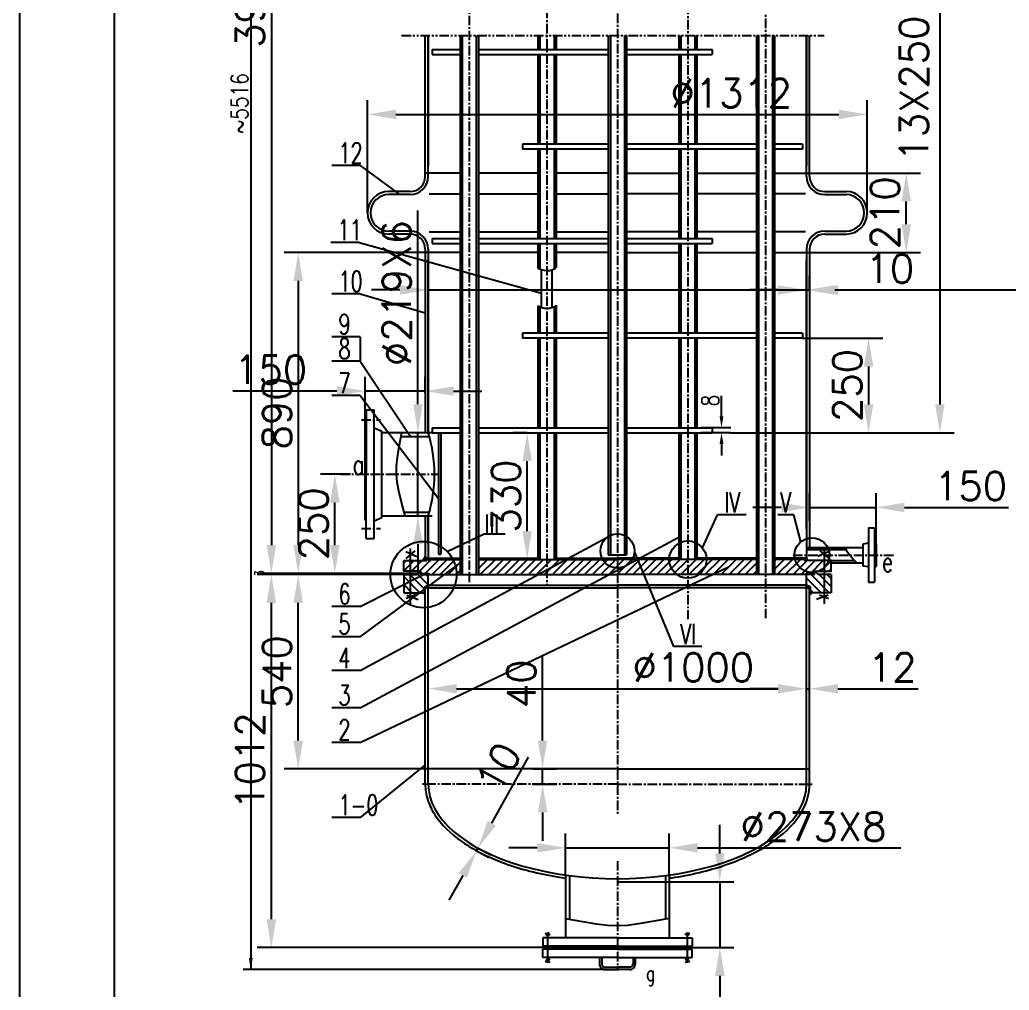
# Model space of a CAD drawing. Header units: millimetres. Extents: x 394735 to 397054, y -22030 to -21189.
# Drawn here: x 396460.1 to 396721.7, y -21730 to -21473.5 of the extents above; entities that cross this region are included whole.
import ezdxf

# ---------------------------------------------------------------- set-up
doc = ezdxf.new("R2010")
doc.units = ezdxf.units.MM
doc.linetypes.add('CENTERX2', pattern=[4, 2.5, -0.5, 0.5, -0.5])
doc.linetypes.add('PHANTOMX2', pattern=[5, 2.5, -0.5, 0.5, -0.5, 0.5, -0.5])
for name, color, linetype in [('16CEN', 6, 'CENTERX2'), ('16CON', 4, 'Continuous'), ('16CON2', 3, 'Continuous'), ('PHANTOMX2', 3, 'PHANTOMX2')]:
    doc.layers.add(name, color=color, linetype=linetype)
doc.styles.add('HZ', font='txt', dxfattribs={"width": 0.8, "bigfont": 'HZTXT.SHX'})
doc.styles.get("Standard").update_dxf_attribs({"font": 'txt', "bigfont": 'gbcbig.shx'})
doc.dimstyles.get("Standard").update_dxf_attribs({"dimscale": 1.5, "dimtxt": 5, "dimasz": 5, "dimexe": 2.5, "dimexo": 0, "dimgap": 1.25, "dimtad": 3, "dimdec": 0, "dimdsep": 46, "dimtxsty": 'Standard', "dimcen": 0, "dimaunit": 1, "dimadec": 0, "dimazin": 0, "dimtfac": 1, "dimtdec": 4, "dimtmove": 0, "dimatfit": 1, "dimfxl": 1, "dimtolj": 1, "dimtzin": 0, "dimarcsym": 0})
pattern_1 = [(45, (396460.11174, -22030.40785), (-0.088388348, 0.088388348), []), (135, (396460.11174, -22030.40785), (-0.088388348, -0.088388348), [])]

# ---------------------------------------------------------------- blocks, each defined once
blk = doc.blocks.new('*D584')
at = {"layer": '16CON2', "color": 0, "lineweight": -2}
for p, q in [((396645.17, -21693.86), (396645.17, -21686.36)), ((396618.1, -21701.36), (396648.92, -21701.36)), ((396645.17, -21701.36), (396645.17, -21718.76)), ((396634.16, -21718.76), (396648.92, -21718.76)), ((396645.17, -21726.26), (396645.17, -21755.01))]:
    blk.add_line(p, q, dxfattribs=at)
at = {"layer": '16CON2', "color": 0}
for points in [[(396643.92, -21693.86), (396646.42, -21693.86), (396645.17, -21701.36)], [(396643.92, -21726.26), (396646.42, -21726.26), (396645.17, -21718.76)]]:
    blk.add_solid(points, dxfattribs=at)
at = {"layer": 'Defpoints', "color": 0}
for p in [(396618.1, -21701.36), (396634.16, -21718.76), (396645.17, -21718.76)]:
    blk.add_point(p, dxfattribs=at)
at = {"layer": '16CON2', "color": 0, "insert": (396639.54, -21744.39), "char_height": 7.5, "attachment_point": 5, "rotation": 90}
blk.add_mtext('\\A1;172', dxfattribs=at)
blk = doc.blocks.new('*D585')
at = {"layer": '16CON2', "color": 0, "lineweight": -2}
for p, q in [((396561.6, -21620.16), (396522.87, -21620.16)), ((396526.62, -21711.26), (396526.62, -21627.66)), ((396602.05, -21718.76), (396522.87, -21718.76))]:
    blk.add_line(p, q, dxfattribs=at)
at = {"layer": '16CON2', "color": 0}
for points in [[(396525.37, -21627.66), (396527.87, -21627.66), (396526.62, -21620.16)], [(396525.37, -21711.26), (396527.87, -21711.26), (396526.62, -21718.76)]]:
    blk.add_solid(points, dxfattribs=at)
at = {"layer": 'Defpoints', "color": 0}
for p in [(396526.62, -21620.16), (396561.6, -21620.16), (396602.05, -21718.76)]:
    blk.add_point(p, dxfattribs=at)
at = {"layer": '16CON2', "color": 0, "insert": (396521, -21669.46), "char_height": 7.5, "attachment_point": 5, "rotation": 90}
blk.add_mtext('\\A1;1012', dxfattribs=at)
blk = doc.blocks.new('*D586')
at = {"layer": '16CON2', "color": 0, "lineweight": -2}
for p, q in [((396547.52, -21593.66), (396539.65, -21593.66)), ((396543.4, -21612.36), (396543.4, -21601.16)), ((396566.11, -21619.86), (396539.65, -21619.86))]:
    blk.add_line(p, q, dxfattribs=at)
at = {"layer": '16CON2', "color": 0}
for points in [[(396542.15, -21601.16), (396544.65, -21601.16), (396543.4, -21593.66)], [(396542.15, -21612.36), (396544.65, -21612.36), (396543.4, -21619.86)]]:
    blk.add_solid(points, dxfattribs=at)
at = {"layer": 'Defpoints', "color": 0}
for p in [(396543.4, -21593.66), (396547.52, -21593.66), (396566.11, -21619.86)]:
    blk.add_point(p, dxfattribs=at)
at = {"layer": '16CON2', "color": 0, "insert": (396537.77, -21606.76), "char_height": 7.5, "attachment_point": 5, "rotation": 90}
blk.add_mtext('\\A1;250', dxfattribs=at)
blk = doc.blocks.new('*D587')
at = {"layer": '16CON2', "color": 0, "lineweight": -2}
for p, q in [((396594.25, -21582.7), (396590.5, -21582.7)), ((396594.25, -21608.66), (396594.25, -21590.2)), ((396594.33, -21616.16), (396590.5, -21616.16))]:
    blk.add_line(p, q, dxfattribs=at)
at = {"layer": '16CON2', "color": 0}
for points in [[(396593, -21590.2), (396595.5, -21590.2), (396594.25, -21582.7)], [(396593, -21608.66), (396595.5, -21608.66), (396594.25, -21616.16)]]:
    blk.add_solid(points, dxfattribs=at)
at = {"layer": 'Defpoints', "color": 0}
for p in [(396594.25, -21582.7), (396594.25, -21582.7), (396594.33, -21616.16)]:
    blk.add_point(p, dxfattribs=at)
at = {"layer": '16CON2', "color": 0, "insert": (396588.63, -21599.43), "char_height": 7.5, "attachment_point": 5, "rotation": 90}
blk.add_mtext('\\A1;330', dxfattribs=at)
blk = doc.blocks.new('*D588')
at = {"layer": '16CON2', "color": 0, "lineweight": -2}
for p, q in [((396551.44, -21581.76), (396551.44, -21567.92)), ((396567.3, -21572.14), (396567.3, -21567.92)), ((396543.94, -21571.67), (396516.44, -21571.67)), ((396567.3, -21571.67), (396551.44, -21571.67)), ((396574.8, -21571.67), (396582.3, -21571.67))]:
    blk.add_line(p, q, dxfattribs=at)
at = {"layer": '16CON2', "color": 0}
for points in [[(396543.94, -21570.42), (396543.94, -21572.92), (396551.44, -21571.67)], [(396574.8, -21570.42), (396574.8, -21572.92), (396567.3, -21571.67)]]:
    blk.add_solid(points, dxfattribs=at)
at = {"layer": 'Defpoints', "color": 0}
for p in [(396551.44, -21571.67), (396567.3, -21572.14), (396551.44, -21581.76)]:
    blk.add_point(p, dxfattribs=at)
at = {"layer": '16CON2', "color": 0, "insert": (396526.44, -21566.05), "char_height": 7.5, "attachment_point": 5}
blk.add_mtext('\\A1;150', dxfattribs=at)
blk = doc.blocks.new('*D589')
at = {"layer": '16CON2', "color": 0, "lineweight": -2}
for p, q in [((396668.9, -21606), (396668.9, -21598.68)), ((396686.48, -21612.45), (396686.48, -21598.68)), ((396661.4, -21602.43), (396653.9, -21602.43)), ((396668.9, -21602.43), (396686.48, -21602.43)), ((396693.98, -21602.43), (396721.48, -21602.43))]:
    blk.add_line(p, q, dxfattribs=at)
at = {"layer": '16CON2', "color": 0}
for points in [[(396661.4, -21601.18), (396661.4, -21603.68), (396668.9, -21602.43)], [(396693.98, -21601.18), (396693.98, -21603.68), (396686.48, -21602.43)]]:
    blk.add_solid(points, dxfattribs=at)
at = {"layer": 'Defpoints', "color": 0}
for p in [(396686.48, -21602.43), (396668.9, -21606), (396686.48, -21612.45)]:
    blk.add_point(p, dxfattribs=at)
at = {"layer": '16CON2', "color": 0, "insert": (396711.48, -21596.8), "char_height": 7.5, "attachment_point": 5}
blk.add_mtext('\\A1;150', dxfattribs=at)
blk = doc.blocks.new('*D590')
at = {"layer": '16CON2', "color": 0, "lineweight": -2}
for p, q in [((396584.89, -21685.9), (396594.6, -21668.42)), ((396580.55, -21692.98), (396584.14, -21694.98)), ((396580.86, -21693.16), (396581.25, -21692.46)), ((396580.94, -21692.28), (396584.52, -21694.28)), ((396577.21, -21699.71), (396573.57, -21706.27))]:
    blk.add_line(p, q, dxfattribs=at)
at = {"layer": '16CON2', "color": 0}
for points in [[(396583.8, -21685.29), (396585.98, -21686.51), (396581.25, -21692.46)], [(396576.12, -21699.1), (396578.31, -21700.32), (396580.86, -21693.16)]]:
    blk.add_solid(points, dxfattribs=at)
at = {"layer": 'Defpoints', "color": 0}
for p in [(396580.55, -21692.98), (396580.94, -21692.28), (396581.25, -21692.46)]:
    blk.add_point(p, dxfattribs=at)
at = {"layer": '16CON2', "color": 0, "insert": (396586.65, -21671.15), "char_height": 7.5, "attachment_point": 5, "rotation": 60.9397}
blk.add_mtext('\\A1;10', dxfattribs=at)
blk = doc.blocks.new('*D591')
at = {"layer": '16CON2', "color": 0, "lineweight": -2}
for p, q in [((396598.32, -21664.06), (396598.32, -21641.56)), ((396595.8, -21671.56), (396602.07, -21671.56)), ((396598.32, -21675.56), (396598.32, -21671.56)), ((396595.8, -21675.56), (396602.07, -21675.56)), ((396598.32, -21683.06), (396598.32, -21690.56))]:
    blk.add_line(p, q, dxfattribs=at)
at = {"layer": '16CON2', "color": 0}
for points in [[(396597.07, -21664.06), (396599.57, -21664.06), (396598.32, -21671.56)], [(396597.07, -21683.06), (396599.57, -21683.06), (396598.32, -21675.56)]]:
    blk.add_solid(points, dxfattribs=at)
at = {"layer": 'Defpoints', "color": 0}
for p in [(396595.8, -21671.56), (396598.32, -21671.56), (396595.8, -21675.56)]:
    blk.add_point(p, dxfattribs=at)
at = {"layer": '16CON2', "color": 0, "insert": (396592.69, -21649.06), "char_height": 7.5, "attachment_point": 5, "rotation": 90}
blk.add_mtext('\\A1;40', dxfattribs=at)
blk = doc.blocks.new('*D592')
at = {"layer": '16CON2', "color": 0, "lineweight": -2}
for p, q in [((396568.1, -21650.73), (396568.1, -21646.6)), ((396668.1, -21650.73), (396668.1, -21646.6)), ((396575.6, -21650.35), (396660.6, -21650.35))]:
    blk.add_line(p, q, dxfattribs=at)
at = {"layer": '16CON2', "color": 0}
for points in [[(396575.6, -21649.1), (396575.6, -21651.6), (396568.1, -21650.35)], [(396660.6, -21649.1), (396660.6, -21651.6), (396668.1, -21650.35)]]:
    blk.add_solid(points, dxfattribs=at)
at = {"layer": 'Defpoints', "color": 0}
for p in [(396568.1, -21650.73), (396668.1, -21650.35), (396668.1, -21650.73)]:
    blk.add_point(p, dxfattribs=at)
at = {"layer": '16CON2', "color": 0, "insert": (396618.1, -21644.73), "char_height": 7.5, "attachment_point": 5}
blk.add_mtext('\\A1;      %%C1000', dxfattribs=at)
blk = doc.blocks.new('*D593')
at = {"layer": '16CON2', "color": 0, "lineweight": -2}
for p, q in [((396668.1, -21650.35), (396668.1, -21646.6)), ((396668.9, -21650.35), (396668.9, -21646.6)), ((396660.6, -21650.35), (396653.1, -21650.35)), ((396668.1, -21650.35), (396668.9, -21650.35)), ((396676.4, -21650.35), (396697.65, -21650.35))]:
    blk.add_line(p, q, dxfattribs=at)
at = {"layer": '16CON2', "color": 0}
for points in [[(396660.6, -21649.1), (396660.6, -21651.6), (396668.1, -21650.35)], [(396676.4, -21649.1), (396676.4, -21651.6), (396668.9, -21650.35)]]:
    blk.add_solid(points, dxfattribs=at)
at = {"layer": 'Defpoints', "color": 0}
for p in [(396668.1, -21650.35), (396668.9, -21650.35), (396668.9, -21650.35)]:
    blk.add_point(p, dxfattribs=at)
at = {"layer": '16CON2', "color": 0, "insert": (396690.78, -21644.73), "char_height": 7.5, "attachment_point": 5}
blk.add_mtext('\\A1;12', dxfattribs=at)
blk = doc.blocks.new('*D594')
at = {"layer": '16CON2', "color": 0, "lineweight": -2}
for p, q in [((396604.4, -21699.61), (396604.4, -21688.65)), ((396631.8, -21699.61), (396631.8, -21688.65)), ((396596.9, -21692.4), (396589.4, -21692.4)), ((396604.4, -21692.4), (396631.8, -21692.4)), ((396639.3, -21692.4), (396693.05, -21692.4))]:
    blk.add_line(p, q, dxfattribs=at)
at = {"layer": '16CON2', "color": 0}
for points in [[(396596.9, -21691.15), (396596.9, -21693.65), (396604.4, -21692.4)], [(396639.3, -21691.15), (396639.3, -21693.65), (396631.8, -21692.4)]]:
    blk.add_solid(points, dxfattribs=at)
at = {"layer": 'Defpoints', "color": 0}
for p in [(396631.8, -21692.4), (396604.4, -21699.61), (396631.8, -21699.61)]:
    blk.add_point(p, dxfattribs=at)
at = {"layer": '16CON2', "color": 0, "insert": (396669.93, -21686.78), "char_height": 7.5, "attachment_point": 5}
blk.add_mtext('\\A1;%%C273X8', dxfattribs=at)
blk = doc.blocks.new('*D595')
at = {"layer": '16CON2', "color": 0, "lineweight": -2}
for p, q in [((396536.63, -21620.16), (396529.97, -21620.16)), ((396533.72, -21664.06), (396533.72, -21627.66)), ((396572.81, -21671.56), (396529.97, -21671.56))]:
    blk.add_line(p, q, dxfattribs=at)
at = {"layer": '16CON2', "color": 0}
for points in [[(396532.47, -21627.66), (396534.97, -21627.66), (396533.72, -21620.16)], [(396532.47, -21664.06), (396534.97, -21664.06), (396533.72, -21671.56)]]:
    blk.add_solid(points, dxfattribs=at)
at = {"layer": 'Defpoints', "color": 0}
for p in [(396533.72, -21620.16), (396536.63, -21620.16), (396572.81, -21671.56)]:
    blk.add_point(p, dxfattribs=at)
at = {"layer": '16CON2', "color": 0, "insert": (396528.1, -21645.86), "char_height": 7.5, "attachment_point": 5, "rotation": 90}
blk.add_mtext('\\A1;540', dxfattribs=at)
blk = doc.blocks.new('*D596')
at = {"layer": '16CON2', "color": 0, "lineweight": -2}
for p, q in [((396566.1, -21316.33), (396522.87, -21316.33)), ((396526.62, -21323.83), (396526.62, -21612.36)), ((396542.91, -21619.86), (396522.87, -21619.86))]:
    blk.add_line(p, q, dxfattribs=at)
at = {"layer": '16CON2', "color": 0}
for points in [[(396525.37, -21323.83), (396527.87, -21323.83), (396526.62, -21316.33)], [(396525.37, -21612.36), (396527.87, -21612.36), (396526.62, -21619.86)]]:
    blk.add_solid(points, dxfattribs=at)
at = {"layer": 'Defpoints', "color": 0}
for p in [(396566.1, -21316.33), (396526.62, -21619.86), (396542.91, -21619.86)]:
    blk.add_point(p, dxfattribs=at)
at = {"layer": '16CON2', "color": 0, "insert": (396521, -21468.1), "char_height": 7.5, "attachment_point": 5, "rotation": 90}
blk.add_mtext('\\A1;3986', dxfattribs=at)
blk = doc.blocks.new('*D608')
at = {"layer": '16CON2', "color": 0, "lineweight": -2}
for p, q in [((396667.04, -21357.7), (396707.1, -21357.7)), ((396703.35, -21365.2), (396703.35, -21575.2)), ((396647.97, -21582.7), (396707.1, -21582.7))]:
    blk.add_line(p, q, dxfattribs=at)
at = {"layer": '16CON2', "color": 0}
for points in [[(396702.1, -21365.2), (396704.6, -21365.2), (396703.35, -21357.7)], [(396702.1, -21575.2), (396704.6, -21575.2), (396703.35, -21582.7)]]:
    blk.add_solid(points, dxfattribs=at)
at = {"layer": 'Defpoints', "color": 0}
for p in [(396667.04, -21357.7), (396647.97, -21582.7), (396703.35, -21582.7)]:
    blk.add_point(p, dxfattribs=at)
at = {"layer": '16CON2', "color": 0, "insert": (396697.73, -21470.2), "char_height": 7.5, "attachment_point": 5, "rotation": 90}
blk.add_mtext('\\A1;13X250(=2350)', dxfattribs=at)
blk = doc.blocks.new('*D609')
at = {"layer": '16CON2', "color": 0, "lineweight": -2}
for p, q in [((396667.04, -21557.7), (396688.25, -21557.7)), ((396684.5, -21565.2), (396684.5, -21575.2)), ((396682.07, -21582.7), (396688.25, -21582.7))]:
    blk.add_line(p, q, dxfattribs=at)
at = {"layer": '16CON2', "color": 0}
for points in [[(396683.25, -21565.2), (396685.75, -21565.2), (396684.5, -21557.7)], [(396683.25, -21575.2), (396685.75, -21575.2), (396684.5, -21582.7)]]:
    blk.add_solid(points, dxfattribs=at)
at = {"layer": 'Defpoints', "color": 0}
for p in [(396667.04, -21557.7), (396682.07, -21582.7), (396684.5, -21582.7)]:
    blk.add_point(p, dxfattribs=at)
at = {"layer": '16CON2', "color": 0, "insert": (396678.87, -21570.2), "char_height": 7.5, "attachment_point": 5, "rotation": 90}
blk.add_mtext('\\A1;250', dxfattribs=at)
blk = doc.blocks.new('*D610')
at = {"layer": '16CON2', "color": 0, "lineweight": -2}
for p, q in [((396665.49, -21514.06), (396698.21, -21514.06)), ((396694.46, -21527.56), (396694.46, -21521.56)), ((396666.37, -21535.06), (396698.21, -21535.06))]:
    blk.add_line(p, q, dxfattribs=at)
at = {"layer": '16CON2', "color": 0}
for points in [[(396693.21, -21521.56), (396695.71, -21521.56), (396694.46, -21514.06)], [(396693.21, -21527.56), (396695.71, -21527.56), (396694.46, -21535.06)]]:
    blk.add_solid(points, dxfattribs=at)
at = {"layer": 'Defpoints', "color": 0}
for p in [(396665.49, -21514.06), (396694.46, -21514.06), (396666.37, -21535.06)]:
    blk.add_point(p, dxfattribs=at)
at = {"layer": '16CON2', "color": 0, "insert": (396688.83, -21524.56), "char_height": 7.5, "attachment_point": 5, "rotation": 90}
blk.add_mtext('\\A1;210', dxfattribs=at)
blk = doc.blocks.new('*D611')
at = {"layer": '16CON2', "color": 0, "lineweight": -2}
for p, q in [((396552.04, -21524.56), (396552.04, -21494.8)), ((396684.17, -21524.56), (396684.17, -21494.8)), ((396559.54, -21498.55), (396676.67, -21498.55))]:
    blk.add_line(p, q, dxfattribs=at)
at = {"layer": '16CON2', "color": 0}
for points in [[(396559.54, -21497.3), (396559.54, -21499.8), (396552.04, -21498.55)], [(396676.67, -21497.3), (396676.67, -21499.8), (396684.17, -21498.55)]]:
    blk.add_solid(points, dxfattribs=at)
at = {"layer": 'Defpoints', "color": 0}
for p in [(396684.17, -21498.55), (396552.04, -21524.56), (396684.17, -21524.56)]:
    blk.add_point(p, dxfattribs=at)
at = {"layer": '16CON2', "color": 0, "insert": (396618.1, -21492.93), "char_height": 7.5, "attachment_point": 5}
blk.add_mtext('\\A1;         %%C1312', dxfattribs=at)
blk = doc.blocks.new('*D612')
at = {"layer": '16CON2', "color": 0, "lineweight": -2}
for p, q in [((396560.6, -21544.95), (396553.1, -21544.95)), ((396568.1, -21544.73), (396568.1, -21548.7)), ((396568.1, -21544.95), (396668.1, -21544.95)), ((396668.1, -21544.51), (396668.1, -21548.7)), ((396675.6, -21544.95), (396790.6, -21544.95))]:
    blk.add_line(p, q, dxfattribs=at)
at = {"layer": '16CON2', "color": 0}
for points in [[(396560.6, -21543.7), (396560.6, -21546.2), (396568.1, -21544.95)], [(396675.6, -21543.7), (396675.6, -21546.2), (396668.1, -21544.95)]]:
    blk.add_solid(points, dxfattribs=at)
at = {"layer": 'Defpoints', "color": 0}
for p in [(396568.1, -21544.73), (396668.1, -21544.51), (396668.1, -21544.95)]:
    blk.add_point(p, dxfattribs=at)
at = {"layer": '16CON2', "color": 0, "insert": (396736.85, -21539.32), "char_height": 7.5, "attachment_point": 5}
blk.add_mtext('\\A1;          %%C1000', dxfattribs=at)
blk = doc.blocks.new('*D613')
at = {"layer": '16CON2', "color": 0, "lineweight": -2}
for p, q in [((396668.1, -21546.95), (396668.1, -21541.2)), ((396668.9, -21544.95), (396668.9, -21541.2)), ((396660.6, -21544.95), (396653.1, -21544.95)), ((396668.1, -21544.95), (396668.9, -21544.95)), ((396676.4, -21544.95), (396696.4, -21544.95))]:
    blk.add_line(p, q, dxfattribs=at)
at = {"layer": '16CON2', "color": 0}
for points in [[(396660.6, -21543.7), (396660.6, -21546.2), (396668.1, -21544.95)], [(396676.4, -21543.7), (396676.4, -21546.2), (396668.9, -21544.95)]]:
    blk.add_solid(points, dxfattribs=at)
at = {"layer": 'Defpoints', "color": 0}
for p in [(396668.9, -21544.95), (396668.9, -21544.95), (396668.1, -21546.95)]:
    blk.add_point(p, dxfattribs=at)
at = {"layer": '16CON2', "color": 0, "insert": (396690.15, -21539.32), "char_height": 7.5, "attachment_point": 5}
blk.add_mtext('\\A1;10', dxfattribs=at)
blk = doc.blocks.new('*D773')
at = {"layer": '16CON2', "color": 0, "lineweight": -2}
for p, q in [((396568.1, -21535.06), (396529.97, -21535.06)), ((396533.72, -21542.56), (396533.72, -21612.36)), ((396533.74, -21619.86), (396529.97, -21619.86))]:
    blk.add_line(p, q, dxfattribs=at)
at = {"layer": '16CON2', "color": 0}
for points in [[(396532.47, -21542.56), (396534.97, -21542.56), (396533.72, -21535.06)], [(396532.47, -21612.36), (396534.97, -21612.36), (396533.72, -21619.86)]]:
    blk.add_solid(points, dxfattribs=at)
at = {"layer": 'Defpoints', "color": 0}
for p in [(396568.1, -21535.06), (396533.72, -21619.86), (396533.74, -21619.86)]:
    blk.add_point(p, dxfattribs=at)
at = {"layer": '16CON2', "color": 0, "insert": (396528.1, -21577.46), "char_height": 7.5, "attachment_point": 5, "rotation": 90}
blk.add_mtext('\\A1;890', dxfattribs=at)
blk = doc.blocks.new('*D775')
at = {"layer": '16CON2', "color": 0, "lineweight": -2}
for p, q in [((396565.37, -21575.16), (396565.37, -21523.91)), ((396564.44, -21582.66), (396569.12, -21582.66)), ((396565.37, -21604.66), (396565.37, -21582.66)), ((396564.07, -21604.66), (396569.12, -21604.66)), ((396565.37, -21612.16), (396565.37, -21619.66))]:
    blk.add_line(p, q, dxfattribs=at)
at = {"layer": '16CON2', "color": 0}
for points in [[(396564.12, -21575.16), (396566.62, -21575.16), (396565.37, -21582.66)], [(396564.12, -21612.16), (396566.62, -21612.16), (396565.37, -21604.66)]]:
    blk.add_solid(points, dxfattribs=at)
at = {"layer": 'Defpoints', "color": 0}
for p in [(396564.44, -21582.66), (396565.37, -21582.66), (396564.07, -21604.66)]:
    blk.add_point(p, dxfattribs=at)
at = {"layer": '16CON2', "color": 0, "insert": (396559.75, -21545.79), "char_height": 7.5, "attachment_point": 5, "rotation": 90}
blk.add_mtext('\\A1;%%C219X6', dxfattribs=at)

msp = doc.modelspace()

# ---------------------------------------------------------------- hatches: boundary and pattern name
at = {"layer": '16CON2'}
h = msp.add_hatch(dxfattribs=at)
h.set_pattern_fill('ANSI31', color=256, scale=12, style=0)
h.set_pattern_definition([(45, (396460.1117, -22030.4078), (-1.06066, 1.06066), [])])
h.paths.add_polyline_path([(396576.54, -21620.16), (396576.54, -21616.16), (396568.7, -21616.16), (396568.7, -21616.46), (396568.1, -21616.46), (396568.1, -21616.16), (396567.73, -21616.16), (396567.73, -21616.46), (396563.39, -21616.46), (396563.39, -21619.26), (396566.1, -21619.26), (396566.1, -21619.56), (396566.1, -21619.86), (396568.1, -21619.86), (396568.4, -21620.16)])
h.paths.add_polyline_path([(396561.6, -21619.26), (396563.39, -21619.26), (396563.39, -21616.46), (396561.6, -21616.46)])
h.paths.add_polyline_path([(396599.48, -21620.16), (396599.48, -21616.16), (396581.34, -21616.16), (396581.34, -21620.16)])
h.paths.add_polyline_path([(396618.1, -21620.16), (396618.1, -21616.16), (396599.48, -21616.16), (396599.48, -21620.16)])
h.paths.add_polyline_path([(396636.73, -21620.16), (396636.73, -21616.16), (396618.1, -21616.16), (396618.1, -21620.16)])
h.paths.add_polyline_path([(396654.87, -21620.16), (396654.87, -21616.16), (396636.73, -21616.16), (396636.73, -21620.16)])
h.paths.add_polyline_path([(396667.8, -21620.16), (396668.1, -21619.86), (396670.1, -21619.86), (396670.1, -21619.66), (396670.1, -21619.56), (396670.1, -21619.26), (396672.82, -21619.26), (396672.82, -21616.46), (396668.48, -21616.46), (396668.48, -21616.16), (396668.1, -21616.16), (396668.1, -21616.46), (396667.5, -21616.46), (396667.5, -21616.16), (396659.67, -21616.16), (396659.67, -21620.16)])
h.paths.add_polyline_path([(396672.82, -21619.26), (396674.6, -21619.26), (396674.6, -21616.46), (396672.82, -21616.46)])
h = msp.add_hatch(dxfattribs=at)
h.set_pattern_fill('ANSI37', color=256, style=0)
h.set_pattern_definition(pattern_1)
h.paths.add_polyline_path([(396566.7, -21616.46), (396567.73, -21616.46), (396567.73, -21616.16), (396568.1, -21616.16), (396568.1, -21615.86), (396567.73, -21615.86), (396567.3, -21615.36)])
h.paths.add_polyline_path([(396566.1, -21619.86), (396566.1, -21620.16), (396568.1, -21620.16), (396568.1, -21619.86)])
h.paths.add_polyline_path([(396568.1, -21622.96), (396567.15, -21623.41), (396567.15, -21623.71), (396568.1, -21623.71)])
h.paths.add_polyline_path([(396567.3, -21624.59), (396567.15, -21624.59), (396566.72, -21624.96), (396567.3, -21625.54)])
h = msp.add_hatch(dxfattribs=at)
h.set_pattern_fill('ANSI31', color=256, scale=12, angle=90, style=0)
h.set_pattern_definition([(135, (396460.1117, -22030.4078), (-1.06066, -1.06066), [])])
h.paths.add_polyline_path([(396568.1, -21620.16), (396566.1, -21620.16), (396566.1, -21619.56), (396565.64, -21619.56), (396565.04, -21620.16), (396563.39, -21620.16), (396563.39, -21624.96), (396566.72, -21624.96), (396567.15, -21624.59), (396567.15, -21623.41), (396568.1, -21622.96)])
h.paths.add_polyline_path([(396563.39, -21620.16), (396561.6, -21620.16), (396561.6, -21624.96), (396563.39, -21624.96)])
h.paths.add_polyline_path([(396672.82, -21620.16), (396671.17, -21620.16), (396670.57, -21619.56), (396670.1, -21619.56), (396670.1, -21620.16), (396668.1, -21620.16), (396668.1, -21622.96), (396669.06, -21623.41), (396669.06, -21624.59), (396669.49, -21624.96), (396672.82, -21624.96)])
h.paths.add_polyline_path([(396674.6, -21620.16), (396672.82, -21620.16), (396672.82, -21624.96), (396674.6, -21624.96)])
h = msp.add_hatch(dxfattribs=at)
h.set_pattern_fill('ANSI37', color=256, style=0)
h.set_pattern_definition(pattern_1)
h.paths.add_polyline_path([(396670.1, -21619.86), (396668.1, -21619.86), (396668.1, -21620.16), (396670.1, -21620.16)])
h.paths.add_polyline_path([(396669.06, -21623.41), (396668.1, -21622.96), (396668.1, -21623.71), (396669.06, -21623.71)])
h.paths.add_polyline_path([(396669.06, -21624.59), (396668.9, -21624.59), (396668.9, -21625.54), (396669.49, -21624.96)])

# ---------------------------------------------------------------- linework, layer by layer
at = {"color": 3, "linetype": 'ByBlock'}
for p, q in [((396521.17, -21275.6), (396521.17, -21724.54)), ((396645.62, -21578.37), (396645.62, -21572.97)), ((396648.05, -21581.37), (396640.25, -21581.37)), ((396647.97, -21582.7), (396640.25, -21582.7)), ((396645.62, -21585.7), (396645.62, -21588.7))]:
    msp.add_line(p, q, dxfattribs=at)
msp.add_lwpolyline([(397044.11, -22020.41), (396485.11, -22020.41), (396485.11, -21199.41), (397044.11, -21199.41)], close=True)
for points in [[(396645.12, -21578.37), (396646.12, -21578.37), (396645.62, -21581.37)], [(396645.12, -21585.7), (396646.12, -21585.7), (396645.62, -21582.7)], [(396520.67, -21721.54), (396521.67, -21721.54), (396521.17, -21724.54)]]:
    msp.add_solid(points, dxfattribs=at)
at = {"layer": '16CEN'}
for p, q in [((396618.1, -21271.91), (396618.1, -21683.75)), ((396578.94, -21312.46), (396578.94, -21622.14)), ((396657.27, -21313.23), (396657.27, -21631.93)), ((396599.48, -21338.64), (396599.48, -21622.8)), ((396636.73, -21337.57), (396636.73, -21631.93)), ((396550.42, -21579.31), (396555.48, -21579.31)), ((396544.86, -21593.66), (396570.58, -21593.66)), ((396550.42, -21608.02), (396555.48, -21608.02)), ((396618.1, -21675.56), (396566.44, -21675.56)), ((396618.1, -21675.56), (396669.77, -21675.56)), ((396618.1, -21695.93), (396618.1, -21724.86))]:
    msp.add_line(p, q, dxfattribs=at)
msp.add_lwpolyline([(396664.57, -21615.03), (396691.15, -21615.03)], dxfattribs=at)
at = {"layer": '16CON'}
for p, q in [((396567.3, -21514.93), (396567.3, -21477.73)), ((396568.1, -21477.73), (396568.1, -21512.12)), ((396568.1, -21514.93), (396568.1, -21477.73)), ((396576.54, -21477.73), (396576.54, -21581.37)), ((396577.07, -21477.73), (396577.07, -21581.37)), ((396580.8, -21477.73), (396580.8, -21581.37)), ((396581.34, -21477.73), (396581.34, -21581.37)), ((396597.08, -21477.73), (396597.08, -21481.37)), ((396597.61, -21477.73), (396597.61, -21481.37)), ((396601.35, -21477.73), (396601.35, -21481.37)), ((396601.88, -21477.73), (396601.88, -21481.37)), ((396615.7, -21477.73), (396615.7, -21581.37)), ((396616.24, -21477.73), (396616.24, -21581.37)), ((396619.97, -21477.73), (396619.97, -21581.37)), ((396620.5, -21477.73), (396620.5, -21581.37)), ((396634.33, -21477.73), (396634.33, -21481.37)), ((396634.86, -21477.73), (396634.86, -21481.37)), ((396638.6, -21477.73), (396638.6, -21481.37)), ((396639.13, -21477.73), (396639.13, -21481.37)), ((396654.87, -21477.73), (396654.87, -21620.16)), ((396655.41, -21477.73), (396655.41, -21620.16)), ((396659.14, -21477.73), (396659.14, -21620.16)), ((396659.67, -21477.73), (396659.67, -21620.16)), ((396668.1, -21514.93), (396668.1, -21477.73)), ((396668.1, -21477.73), (396668.1, -21512.12)), ((396668.9, -21514.93), (396668.9, -21477.73)), ((396569.17, -21481.37), (396576.54, -21481.37)), ((396569.17, -21481.37), (396569.17, -21482.7)), ((396569.17, -21482.7), (396576.54, -21482.7)), ((396581.34, -21481.37), (396601.88, -21481.37)), ((396581.34, -21482.7), (396601.88, -21482.7)), ((396597.08, -21482.7), (396597.08, -21506.37)), ((396597.61, -21482.7), (396597.61, -21506.37)), ((396601.35, -21482.7), (396601.35, -21506.37)), ((396601.88, -21481.37), (396615.7, -21481.37)), ((396601.88, -21482.7), (396615.7, -21482.7)), ((396601.88, -21482.7), (396601.88, -21506.37)), ((396620.5, -21481.37), (396643.16, -21481.37)), ((396620.5, -21482.7), (396643.16, -21482.7)), ((396634.33, -21482.7), (396634.33, -21506.37)), ((396634.86, -21482.7), (396634.86, -21506.37)), ((396638.6, -21482.7), (396638.6, -21506.37)), ((396639.13, -21482.7), (396639.13, -21506.37)), ((396643.16, -21481.37), (396643.16, -21482.7)), ((396615.7, -21506.37), (396593.05, -21506.37)), ((396593.05, -21506.37), (396593.05, -21507.7)), ((396615.7, -21507.7), (396593.05, -21507.7)), ((396597.08, -21507.7), (396597.08, -21531.37)), ((396597.61, -21507.7), (396597.61, -21531.37)), ((396601.35, -21507.7), (396601.35, -21531.37)), ((396601.88, -21507.7), (396601.88, -21531.37)), ((396634.33, -21506.37), (396620.5, -21506.37)), ((396634.33, -21507.7), (396620.5, -21507.7)), ((396654.87, -21506.37), (396634.33, -21506.37)), ((396654.87, -21507.7), (396634.33, -21507.7)), ((396634.33, -21507.7), (396634.33, -21531.37)), ((396634.86, -21507.7), (396634.86, -21531.37)), ((396638.6, -21507.7), (396638.6, -21531.37)), ((396639.13, -21507.7), (396639.13, -21531.37)), ((396667.04, -21506.37), (396659.67, -21506.37)), ((396667.04, -21507.7), (396659.67, -21507.7)), ((396667.04, -21506.37), (396667.04, -21507.7)), ((396567.3, -21514.93), (396567.3, -21514.06)), ((396576.54, -21514.06), (396567.3, -21514.06)), ((396597.08, -21514.06), (396581.34, -21514.06)), ((396615.7, -21514.06), (396601.88, -21514.06)), ((396620.5, -21514.06), (396634.33, -21514.06)), ((396639.13, -21514.06), (396654.87, -21514.06)), ((396659.67, -21514.06), (396668.9, -21514.06)), ((396668.9, -21514.93), (396668.9, -21514.06)), ((396563.29, -21518.95), (396557.65, -21518.95)), ((396672.92, -21518.95), (396678.55, -21518.95)), ((396563.29, -21519.75), (396557.65, -21519.75)), ((396568.36, -21519.58), (396576.54, -21519.58)), ((396581.34, -21519.58), (396597.08, -21519.58)), ((396601.88, -21519.58), (396615.7, -21519.58)), ((396634.33, -21519.58), (396620.5, -21519.58)), ((396654.87, -21519.58), (396639.13, -21519.58)), ((396667.85, -21519.58), (396659.67, -21519.58)), ((396672.92, -21519.75), (396678.55, -21519.75)), ((396563.29, -21529.38), (396557.65, -21529.38)), ((396568.36, -21529.55), (396576.54, -21529.55)), ((396581.34, -21529.55), (396597.08, -21529.55)), ((396601.88, -21529.55), (396615.7, -21529.55)), ((396634.33, -21529.55), (396620.5, -21529.55)), ((396654.87, -21529.55), (396639.13, -21529.55)), ((396667.85, -21529.55), (396659.67, -21529.55)), ((396672.92, -21529.38), (396678.55, -21529.38)), ((396563.29, -21530.18), (396557.65, -21530.18)), ((396569.17, -21531.37), (396576.54, -21531.37)), ((396569.17, -21531.37), (396569.17, -21532.7)), ((396581.34, -21531.37), (396601.88, -21531.37)), ((396601.88, -21531.37), (396615.7, -21531.37)), ((396620.5, -21531.37), (396643.16, -21531.37)), ((396643.16, -21531.37), (396643.16, -21532.7)), ((396672.92, -21530.18), (396678.55, -21530.18)), ((396567.3, -21534.2), (396567.3, -21535.06)), ((396567.3, -21534.2), (396567.3, -21582.66)), ((396576.54, -21535.06), (396567.3, -21535.06)), ((396568.1, -21534.2), (396568.1, -21582.66)), ((396569.17, -21532.7), (396576.54, -21532.7)), ((396581.34, -21532.7), (396601.88, -21532.7)), ((396597.08, -21535.06), (396581.34, -21535.06)), ((396597.08, -21532.7), (396597.08, -21539.22)), ((396597.61, -21532.7), (396597.61, -21539.44)), ((396601.35, -21532.7), (396601.35, -21539.39)), ((396601.88, -21532.7), (396615.7, -21532.7)), ((396601.88, -21532.7), (396601.88, -21539.02)), ((396615.7, -21535.06), (396601.88, -21535.06)), ((396620.5, -21532.7), (396643.16, -21532.7)), ((396620.5, -21535.06), (396634.33, -21535.06)), ((396634.33, -21532.7), (396634.33, -21556.37)), ((396634.86, -21532.7), (396634.86, -21556.37)), ((396638.6, -21532.7), (396638.6, -21556.37)), ((396639.13, -21532.7), (396639.13, -21556.37)), ((396639.13, -21535.06), (396654.87, -21535.06)), ((396659.67, -21535.06), (396668.9, -21535.06)), ((396668.1, -21534.2), (396668.1, -21616.16)), ((396668.9, -21534.2), (396668.9, -21535.06)), ((396668.9, -21535.06), (396668.9, -21613.03)), ((396568.1, -21582.66), (396568.1, -21537.01)), ((396668.1, -21608.08), (396668.1, -21537.01)), ((396598.07, -21549.56), (396598.07, -21539.6)), ((396600.88, -21549.55), (396600.88, -21539.59)), ((396597.08, -21549.18), (396597.08, -21556.37)), ((396597.61, -21549.4), (396597.61, -21556.37)), ((396601.35, -21549.35), (396601.35, -21556.37)), ((396601.88, -21548.98), (396601.88, -21556.37)), ((396615.7, -21556.37), (396593.05, -21556.37)), ((396593.05, -21556.37), (396593.05, -21557.7)), ((396615.7, -21557.7), (396593.05, -21557.7)), ((396597.08, -21557.7), (396597.08, -21581.37)), ((396597.61, -21557.7), (396597.61, -21581.37)), ((396601.35, -21557.7), (396601.35, -21581.37)), ((396601.88, -21557.7), (396601.88, -21581.37)), ((396634.33, -21556.37), (396620.5, -21556.37)), ((396634.33, -21557.7), (396620.5, -21557.7)), ((396654.87, -21556.37), (396634.33, -21556.37)), ((396654.87, -21557.7), (396634.33, -21557.7)), ((396634.33, -21557.7), (396634.33, -21581.37)), ((396634.86, -21557.7), (396634.86, -21581.37)), ((396638.6, -21557.7), (396638.6, -21581.37)), ((396639.13, -21557.7), (396639.13, -21581.37)), ((396667.04, -21556.37), (396659.67, -21556.37)), ((396667.04, -21557.7), (396659.67, -21557.7)), ((396667.04, -21556.37), (396667.04, -21557.7)), ((396551.72, -21576.66), (396553.84, -21576.66)), ((396553.84, -21610.66), (396553.84, -21576.66)), ((396551.44, -21605.57), (396551.44, -21581.76)), ((396569.17, -21581.37), (396576.54, -21581.37)), ((396569.17, -21581.37), (396569.17, -21582.7)), ((396576.54, -21581.37), (396576.54, -21620.16)), ((396577.07, -21581.37), (396577.07, -21620.16)), ((396580.8, -21581.37), (396580.8, -21620.16)), ((396581.34, -21581.37), (396581.34, -21620.16)), ((396581.34, -21581.37), (396601.88, -21581.37)), ((396601.88, -21581.37), (396615.7, -21581.37)), ((396615.7, -21581.37), (396615.7, -21615)), ((396616.24, -21581.37), (396616.24, -21615)), ((396619.97, -21581.37), (396619.97, -21615)), ((396620.5, -21581.37), (396620.5, -21615)), ((396620.5, -21581.37), (396643.16, -21581.37)), ((396643.16, -21581.37), (396643.16, -21582.7)), ((396555.84, -21605.07), (396555.84, -21582.25)), ((396555.84, -21582.66), (396568.1, -21582.66)), ((396560.9, -21583.66), (396568.39, -21583.66)), ((396569.17, -21582.7), (396576.54, -21582.7)), ((396581.34, -21582.7), (396601.88, -21582.7)), ((396597.08, -21582.7), (396597.08, -21616.16)), ((396597.61, -21582.7), (396597.61, -21616.16)), ((396601.35, -21582.7), (396601.35, -21616.16)), ((396601.88, -21582.7), (396615.7, -21582.7)), ((396601.88, -21582.7), (396601.88, -21616.16)), ((396620.5, -21582.7), (396643.16, -21582.7)), ((396634.33, -21582.7), (396634.33, -21616.16)), ((396634.86, -21582.7), (396634.86, -21616.16)), ((396638.6, -21582.7), (396638.6, -21616.16)), ((396639.13, -21582.7), (396639.13, -21616.16)), ((396555.84, -21604.66), (396568.1, -21604.66)), ((396561.71, -21603.66), (396568.39, -21603.66)), ((396567.3, -21604.66), (396567.3, -21615.36)), ((396568.1, -21612.16), (396568.1, -21604.66)), ((396568.1, -21604.66), (396568.1, -21616.16)), ((396684.48, -21607.84), (396684.48, -21622.21)), ((396686.1, -21607.84), (396686.1, -21622.21)), ((396551.72, -21610.66), (396553.84, -21610.66)), ((396684.48, -21611.89), (396682.98, -21612.12)), ((396682.98, -21612.12), (396682.98, -21617.93)), ((396686.1, -21611.89), (396686.48, -21612.04)), ((396686.48, -21612.04), (396686.48, -21618.01)), ((396686.48, -21612.04), (396686.48, -21618.01)), ((396567.73, -21616.46), (396567.73, -21616.16)), ((396568.1, -21616.16), (396568.1, -21616.46)), ((396568.7, -21616.16), (396568.7, -21616.46)), ((396667.5, -21616.16), (396667.5, -21616.46)), ((396668.1, -21616.16), (396668.1, -21616.46)), ((396668.48, -21616.46), (396668.48, -21616.16)), ((396684.48, -21618.16), (396682.98, -21617.93)), ((396686.1, -21618.16), (396686.48, -21618.01)), ((396568.1, -21675.56), (396568.1, -21619.86)), ((396668.1, -21675.56), (396668.1, -21619.86)), ((396567.15, -21623.41), (396567.15, -21624.59)), ((396567.3, -21675.56), (396567.3, -21623.71)), ((396668.9, -21675.56), (396668.9, -21623.71)), ((396669.06, -21623.41), (396669.06, -21624.59)), ((396567.15, -21624.59), (396566.72, -21624.96)), ((396669.06, -21624.59), (396669.49, -21624.96)), ((396618.1, -21671.56), (396567.3, -21671.56)), ((396618.1, -21671.56), (396668.9, -21671.56)), ((396604.4, -21699.61), (396604.4, -21716.16)), ((396605.4, -21699.74), (396605.4, -21711.38)), ((396630.8, -21699.74), (396630.8, -21711.24)), ((396631.8, -21699.61), (396631.8, -21716.16)), ((396599.02, -21714.97), (396600.3, -21715.39)), ((396600.05, -21714.9), (396599.1, -21715.46)), ((396637.18, -21714.97), (396635.91, -21715.39)), ((396636.16, -21714.9), (396637.11, -21715.46)), ((396618.1, -21716.16), (396598.35, -21716.16)), ((396598.35, -21716.16), (396598.35, -21718.36)), ((396618.1, -21716.16), (396637.85, -21716.16)), ((396637.85, -21716.16), (396637.85, -21718.36)), ((396618.1, -21718.36), (396598.35, -21718.36)), ((396618.1, -21719.16), (396598.35, -21719.16)), ((396598.35, -21721.36), (396598.35, -21719.16)), ((396618.1, -21718.76), (396602.05, -21718.76)), ((396618.1, -21718.76), (396602.05, -21718.76)), ((396618.1, -21718.36), (396637.85, -21718.36)), ((396618.1, -21718.76), (396634.16, -21718.76)), ((396618.1, -21718.76), (396634.16, -21718.76)), ((396618.1, -21719.16), (396637.85, -21719.16)), ((396637.85, -21721.36), (396637.85, -21719.16)), ((396618.1, -21721.36), (396598.35, -21721.36)), ((396600.22, -21721.85), (396599.02, -21722.62)), ((396599.2, -21721.95), (396600.22, -21722.69)), ((396618.1, -21721.36), (396637.85, -21721.36)), ((396635.98, -21721.85), (396637.18, -21722.62)), ((396637.01, -21721.95), (396635.98, -21722.69)), ((396614.75, -21724.54), (396618.1, -21724.54)), ((396614.79, -21723.94), (396618.1, -21723.94)), ((396621.42, -21723.94), (396618.1, -21723.94)), ((396621.46, -21724.54), (396618.1, -21724.54))]:
    msp.add_line(p, q, dxfattribs=at)
for points in [[(396551.72, -21576.66), (396551.72, -21581.36), (396551.44, -21581.76)], [(396551.72, -21581.36), (396551.72, -21593.66)], [(396553.84, -21581.36), (396555.84, -21582.25)], [(396570.84, -21582.7), (396570.84, -21614.79)], [(396571.44, -21582.7), (396571.44, -21614.79)], [(396551.72, -21605.96), (396551.72, -21593.66)], [(396551.72, -21610.66), (396551.72, -21605.96), (396551.44, -21605.57)], [(396553.84, -21605.96), (396555.84, -21605.07)], [(396684.48, -21607.84), (396686.1, -21607.84)], [(396668.1, -21613.03), (396682.98, -21613.03)], [(396567.3, -21615.36), (396566.7, -21616.46)], [(396567.73, -21615.86), (396567.3, -21615.36)], [(396567.73, -21615.86), (396576.54, -21615.86)], [(396567.73, -21616.16), (396576.54, -21616.16)], [(396570.84, -21614.79), (396571.44, -21614.79)], [(396581.34, -21615.86), (396597.08, -21615.86)], [(396581.34, -21616.16), (396599.48, -21616.16)], [(396599.48, -21616.16), (396618.1, -21616.16)], [(396601.88, -21615.86), (396618.1, -21615.86)], [(396615.7, -21615), (396620.5, -21615)], [(396634.33, -21615.86), (396618.1, -21615.86)], [(396636.73, -21616.16), (396618.1, -21616.16)], [(396654.87, -21616.16), (396636.73, -21616.16)], [(396654.87, -21615.86), (396639.13, -21615.86)], [(396668.1, -21615.86), (396659.67, -21615.86)], [(396668.48, -21616.16), (396659.67, -21616.16)], [(396668.1, -21613.59), (396678.65, -21613.59)], [(396561.6, -21616.46), (396567.73, -21616.46)], [(396566.1, -21619.56), (396566.1, -21619.26), (396561.6, -21619.26), (396561.6, -21616.46)], [(396568.1, -21616.46), (396568.7, -21616.46)], [(396668.1, -21616.46), (396667.5, -21616.46)], [(396674.6, -21616.46), (396668.48, -21616.46)], [(396670.1, -21619.56), (396670.1, -21619.26), (396674.6, -21619.26), (396674.6, -21616.46)], [(396674.6, -21616.46), (396680.84, -21616.46)], [(396674.6, -21617.03), (396682.98, -21617.03)], [(396561.6, -21620.16), (396565.04, -21620.16)], [(396561.6, -21620.16), (396561.6, -21624.96)], [(396565.64, -21619.56), (396565.04, -21620.16)], [(396565.64, -21619.56), (396566.1, -21619.56)], [(396566.1, -21620.16), (396566.1, -21619.56)], [(396566.1, -21619.66), (396566.1, -21620.16), (396618.1, -21620.16)], [(396566.1, -21619.86), (396568.1, -21619.86)], [(396568.1, -21619.86), (396568.4, -21620.16)], [(396670.1, -21619.66), (396670.1, -21620.16), (396618.1, -21620.16)], [(396668.1, -21619.86), (396667.8, -21620.16)], [(396670.1, -21619.86), (396668.1, -21619.86)], [(396670.57, -21619.56), (396670.1, -21619.56)], [(396670.1, -21620.16), (396670.1, -21619.56)], [(396670.57, -21619.56), (396671.17, -21620.16)], [(396674.6, -21620.16), (396671.17, -21620.16)], [(396674.6, -21620.16), (396674.6, -21624.96)], [(396567.15, -21623.41), (396568.1, -21622.96)], [(396568.43, -21623.71), (396567.15, -21623.71)], [(396568.1, -21622.96), (396618.1, -21622.96)], [(396568.43, -21623.71), (396618.1, -21623.71)], [(396668.1, -21622.96), (396618.1, -21622.96)], [(396667.78, -21623.71), (396618.1, -21623.71)], [(396667.78, -21623.71), (396669.06, -21623.71)], [(396669.06, -21623.41), (396668.1, -21622.96)], [(396684.48, -21622.21), (396686.1, -21622.21)], [(396561.6, -21624.96), (396566.72, -21624.96)], [(396566.72, -21624.96), (396567.3, -21625.54)], [(396567.3, -21624.59), (396567.15, -21624.59)], [(396668.9, -21624.59), (396669.06, -21624.59)], [(396669.49, -21624.96), (396668.9, -21625.54)], [(396674.6, -21624.96), (396669.49, -21624.96)], [(396602.05, -21718.76), (396601.5, -21718.36)], [(396602.05, -21718.76), (396601.5, -21719.16)], [(396634.16, -21718.76), (396634.7, -21718.36)], [(396634.16, -21718.76), (396634.7, -21719.16)], [(396613.37, -21721.36), (396613.37, -21723.2)], [(396613.97, -21721.36), (396613.97, -21723.16)], [(396622.24, -21721.36), (396622.24, -21723.16)], [(396622.84, -21721.36), (396622.84, -21723.2)]]:
    msp.add_lwpolyline(points, dxfattribs=at)
for centre, radius, start, end in [((396563.29, -21514.93), 4.02, 270, 0), ((396563.29, -21514.93), 4.82, 270, 0), ((396672.92, -21514.93), 4.82, 180, 270), ((396672.92, -21514.93), 4.02, 180, 270), ((396557.65, -21524.56), 5.62, 90, 270), ((396678.55, -21524.56), 5.62, 270, 90), ((396557.65, -21524.56), 4.82, 90, 270), ((396678.55, -21524.56), 4.82, 270, 90), ((396563.29, -21534.2), 4.82, 0, 90), ((396672.92, -21534.2), 4.82, 90, 180), ((396563.29, -21534.2), 4.02, 0, 90), ((396672.92, -21534.2), 4.02, 90, 180), ((396531.95, -21593.66), 37.79, 343.0756, 16.9244), ((396614.8, -21723.11), 1.43, 176.5516, 271.8359), ((396614.8, -21723.11), 0.832, 173.7198, 271.6237), ((396621.41, -21723.11), 1.43, 268.1641, 3.4484), ((396621.41, -21723.11), 0.832, 268.3763, 6.2802)]:
    msp.add_arc(centre, radius, start, end, dxfattribs=at)
msp.add_ellipse((396618.1, -21675.56), major_axis=(-50, 0), ratio=0.5, start_param=0, end_param=3.141593, dxfattribs=at)
for points, knots in [([(396567.3, -21675.56), (396567.3, -21676.94), (396567.52, -21678.32), (396568.37, -21681.04), (396569.01, -21682.37), (396571.51, -21686.25), (396573.97, -21688.68), (396580.22, -21693.01), (396584, -21694.91), (396592.53, -21698.04), (396597.27, -21699.26), (396602.98, -21700.2), (396603.69, -21700.31), (396604.4, -21700.41)], [0, 0, 0, 0, 0.155767, 0.155767, 0.311534, 0.311534, 0.624802, 0.624802, 0.938069, 0.938069, 1.251336, 1.251336, 1.295571, 1.295571, 1.295571, 1.295571]), ([(396631.8, -21700.41), (396632.32, -21700.34), (396632.83, -21700.26), (396638.36, -21699.39), (396643.14, -21698.19), (396651.74, -21695.12), (396655.57, -21693.24), (396661.91, -21688.96), (396664.44, -21686.55), (396667.32, -21682.25), (396668.13, -21680.45), (396668.79, -21677.6), (396668.9, -21676.58), (396668.9, -21675.56)], [1.846022, 1.846022, 1.846022, 1.846022, 1.877871, 1.877871, 2.191138, 2.191138, 2.504406, 2.504406, 2.817673, 2.817673, 3.026446, 3.026446, 3.141593, 3.141593, 3.141593, 3.141593])]:
    msp.add_open_spline(points, degree=3, knots=knots, dxfattribs=at)
at = {"layer": '16CON2'}
for p, q in [((396460.11, -22030.41), (396460.11, -21189.41)), ((396550.09, -21512.07), (396542.57, -21512.07)), ((396550.09, -21512.07), (396560.47, -21519.75)), ((396549.87, -21532.44), (396542.35, -21532.44)), ((396549.87, -21532.44), (396598.07, -21545.82)), ((396550.09, -21546.01), (396542.57, -21546.01)), ((396550.09, -21546.01), (396567.3, -21551)), ((396550.09, -21557.32), (396542.57, -21557.32)), ((396550.09, -21557.32), (396550.09, -21563.78)), ((396550.09, -21563.78), (396542.57, -21563.78)), ((396550.09, -21563.78), (396563.44, -21583.66)), ((396550.09, -21572.87), (396542.57, -21572.87)), ((396550.09, -21572.87), (396570.84, -21600.08)), ((396640.56, -21613.1), (396644.58, -21604.42)), ((396652.1, -21604.42), (396644.58, -21604.42)), ((396664.73, -21604.42), (396660.47, -21604.42)), ((396666.59, -21611.51), (396664.73, -21604.42)), ((396550.09, -21645.56), (396616.24, -21609.85)), ((396550.09, -21655.38), (396634.33, -21610.31)), ((396573.12, -21614.1), (396582.86, -21609.42)), ((396582.86, -21609.42), (396588.45, -21609.42)), ((396563.39, -21627.9), (396563.39, -21613.32)), ((396672.82, -21627.9), (396672.82, -21613.32)), ((396622.59, -21614.25), (396632.92, -21639.21)), ((396550.09, -21636.59), (396577.07, -21616.7)), ((396550.09, -21664.52), (396647.5, -21618.16)), ((396550.09, -21628.63), (396567.15, -21620.02)), ((396550.09, -21628.63), (396542.57, -21628.63)), ((396550.09, -21636.59), (396542.57, -21636.59)), ((396640.44, -21639.21), (396632.92, -21639.21)), ((396550.09, -21645.56), (396542.57, -21645.56)), ((396550.09, -21655.38), (396542.57, -21655.38)), ((396550.09, -21664.52), (396542.57, -21664.52)), ((396567.3, -21670.45), (396550.09, -21684.4)), ((396550.09, -21684.4), (396542.57, -21684.4)), ((396599.62, -21714.76), (396599.62, -21722.8)), ((396636.58, -21714.76), (396636.58, -21722.8)), ((396614.85, -21724.54), (396519.17, -21724.54))]:
    msp.add_line(p, q, dxfattribs=at)
for points in [[(396597.08, -21539.22), (396597.95, -21539.57), (396598.77, -21539.76), (396599.51, -21539.82), (396600.18, -21539.77), (396600.76, -21539.64), (396601.24, -21539.45), (396601.62, -21539.24), (396601.88, -21539.02)], [(396597.08, -21549.18), (396597.95, -21549.53), (396598.77, -21549.72), (396599.51, -21549.77), (396600.18, -21549.73), (396600.76, -21549.59), (396601.24, -21549.41), (396601.62, -21549.2), (396601.88, -21548.98)], [(396561.97, -21604.66), (396561.02, -21601.01), (396560.33, -21598.13), (396559.89, -21595.77), (396559.69, -21593.66), (396559.72, -21591.56), (396559.97, -21589.19), (396560.42, -21586.32), (396561.08, -21582.66)], [(396681.44, -21617.03), (396680.73, -21616.36), (396680.18, -21615.84), (396679.77, -21615.41), (396679.45, -21615.03), (396679.19, -21614.64), (396678.95, -21614.21), (396678.7, -21613.69), (396678.4, -21613.03)], [(396564.58, -21613.86), (396562.15, -21615.9)], [(396562.15, -21614.11), (396565.09, -21615.39)], [(396674.06, -21614.11), (396671.12, -21615.39)], [(396671.63, -21613.86), (396674.06, -21615.9)], [(396564.71, -21625.52), (396562.28, -21626.54)], [(396562.41, -21625.65), (396565.47, -21626.79)], [(396673.8, -21625.65), (396670.74, -21626.79)], [(396671.5, -21625.52), (396673.93, -21626.54)], [(396631.8, -21711.06), (396627.26, -21711.91), (396623.67, -21712.52), (396620.73, -21712.89), (396618.1, -21713.02), (396615.48, -21712.92), (396612.54, -21712.58), (396608.95, -21712), (396604.4, -21711.2)]]:
    msp.add_lwpolyline(points, dxfattribs=at)
for centre, radius in [((396618.1, -21613.94), 4.5), ((396669.54, -21615.03), 4.6), ((396566.83, -21620.18), 8.75), ((396636.73, -21616.2), 4.93)]:
    msp.add_circle(centre, radius, dxfattribs=at)
at = {"layer": 'Defpoints', "color": 0, "linetype": 'ByBlock'}
for p in [(396571.76, -21482.7), (396664.45, -21507.7), (396571.76, -21532.7), (396664.45, -21557.7), (396571.76, -21582.7), (396524.62, -21718.76), (396521.17, -21724.54)]:
    msp.add_point(p, dxfattribs=at)
at = {"layer": 'Defpoints', "color": 3, "linetype": 'ByBlock'}
msp.add_point((396645.62, -21581.37), dxfattribs=at)
at = {"layer": 'PHANTOMX2'}
msp.add_line((396561.05, -21477.73), (396672.72, -21477.73), dxfattribs=at)

# ---------------------------------------------------------------- texts
at = {"color": 3, "linetype": 'ByBlock', "char_height": 4.5, "attachment_point": 5, "rotation": 90, "style": 'HZ'}
for s, insert in [('\\A1;~5516', (396518.22, -21495.68)), ('\\A1;8', (396642.67, -21574.17))]:
    msp.add_mtext(s, dxfattribs=dict(at, insert=insert))
at = {"layer": '16CON2', "style": 'HZ', "width": 0.7}
for s, height, p in [('12', 5.333, (396544.35, -21511.4)), ('11', 5.333, (396544.13, -21531.77)), ('10', 5.333, (396544.35, -21545.33)), ('9', 5.33, (396544.35, -21556.64)), ('8', 5.33, (396544.35, -21563.11)), ('7', 5.33, (396544.35, -21572.2)), ('a', 5.33, (396548.1, -21593.74)), ('IV', 5.333, (396646.36, -21603.75)), ('V', 5.33, (396661.12, -21603.75)), ('III', 5.333, (396582.98, -21609.61)), ('e', 5.33, (396688.09, -21619.47)), ('6', 5.33, (396544.35, -21627.95)), ('5', 5.33, (396544.35, -21635.92)), ('VI', 5.333, (396634.7, -21638.53)), ('4', 5.33, (396544.35, -21644.88)), ('3', 5.33, (396544.35, -21654.71)), ('2', 5.33, (396544.35, -21663.85)), ('1-0', 5.333, (396544.35, -21683.73)), ('g', 4, (396625.74, -21727.57))]:
    msp.add_text(s, height=height, dxfattribs=at).set_placement(p)
msp.add_text('3', height=2.5, rotation=90, dxfattribs=at).set_placement((396524.74, -21620.58))

# ---------------------------------------------------------------- dimensions: what is measured, and where the dimension line sits
at = {"layer": '16CON2'}
for base, p1, p2, text, picture, middle in [((396526.62, -21619.86), (396566.1, -21316.33), (396542.91, -21619.86), '3986', '*D596', (396521, -21468.1)), ((396703.35, -21582.7), (396667.04, -21357.7), (396647.97, -21582.7), '13X250(=2350)', '*D608', (396697.73, -21470.2)), ((396694.46, -21514.06), (396666.37, -21535.06), (396665.49, -21514.06), '210', '*D610', (396688.83, -21524.56)), ((396565.37, -21582.66), (396564.07, -21604.66), (396564.44, -21582.66), '%%C219X6', '*D775', (396559.75, -21545.79)), ((396533.72, -21619.86), (396568.1, -21535.06), (396533.74, -21619.86), '890', '*D773', (396528.1, -21577.46)), ((396684.5, -21582.7), (396667.04, -21557.7), (396682.07, -21582.7), '250', '*D609', (396678.87, -21570.2)), ((396594.25, -21582.7), (396594.33, -21616.16), (396594.25, -21582.7), '330', '*D587', (396588.63, -21599.43)), ((396543.4, -21593.66), (396566.11, -21619.86), (396547.52, -21593.66), '250', '*D586', (396537.77, -21606.76)), ((396526.62, -21620.16), (396602.05, -21718.76), (396561.6, -21620.16), '1012', '*D585', (396521, -21669.46)), ((396533.72, -21620.16), (396572.81, -21671.56), (396536.63, -21620.16), '540', '*D595', (396528.1, -21645.86)), ((396598.32, -21671.56), (396595.8, -21675.56), (396595.8, -21671.56), '40', '*D591', (396592.69, -21649.06)), ((396645.17, -21718.76), (396618.1, -21701.36), (396634.16, -21718.76), '172', '*D584', (396639.54, -21744.39))]:
    dim = msp.add_linear_dim(base=base, p1=p1, p2=p2, angle=90, text=text, dimstyle='Standard', dxfattribs=at)
    dim.commit()
    dim.dimension.update_dxf_attribs({"geometry": picture, "text_midpoint": middle})
for base, p1, p2, text, picture, middle in [((396684.17, -21498.55), (396552.04, -21524.56), (396684.17, -21524.56), '         %%C1312', '*D611', (396618.1, -21492.93)), ((396668.1, -21544.95), (396568.1, -21544.73), (396668.1, -21544.51), '          %%C1000', '*D612', (396736.85, -21539.32)), ((396668.9, -21544.95), (396668.1, -21546.95), (396668.9, -21544.95), '10', '*D613', (396690.15, -21539.32)), ((396551.44, -21571.67), (396567.3, -21572.14), (396551.44, -21581.76), '150', '*D588', (396526.44, -21566.05)), ((396686.48, -21602.43), (396668.9, -21606), (396686.48, -21612.45), '150', '*D589', (396711.48, -21596.8)), ((396668.1, -21650.35), (396568.1, -21650.73), (396668.1, -21650.73), '      %%C1000', '*D592', (396618.1, -21644.73)), ((396668.9, -21650.35), (396668.1, -21650.35), (396668.9, -21650.35), '12', '*D593', (396690.78, -21644.73)), ((396631.8, -21692.4), (396604.4, -21699.61), (396631.8, -21699.61), '%%C273X8', '*D594', (396669.93, -21686.78))]:
    dim = msp.add_linear_dim(base=base, p1=p1, p2=p2, text=text, dimstyle='Standard', dxfattribs=at)
    dim.commit()
    dim.dimension.update_dxf_attribs({"geometry": picture, "text_midpoint": middle})
dim = msp.add_aligned_dim(p1=(396580.55, -21692.98), p2=(396580.94, -21692.28), distance=-0.35, text='10', dimstyle='Standard', dxfattribs=at)
dim.commit()
dim.dimension.update_dxf_attribs({"geometry": '*D590', "text_midpoint": (396586.65, -21671.15)})

doc.saveas('drawing.dxf')
